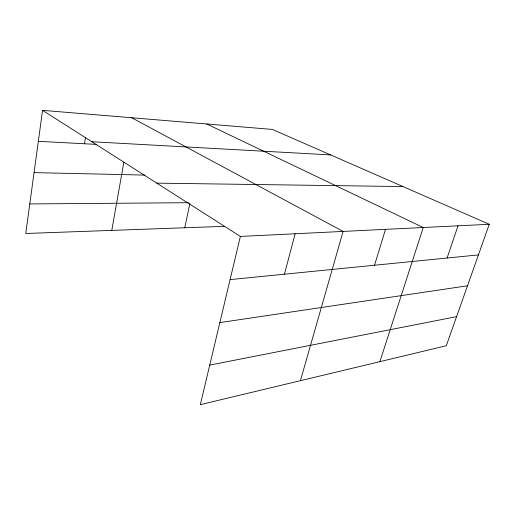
<?xml version="1.0" encoding="UTF-8"?>
<svg xmlns="http://www.w3.org/2000/svg" width="515" height="515" viewBox="0 0 515 515"><rect width="100%" height="100%" fill="white"/><g stroke="black" fill="none" stroke-linecap="round" stroke-linejoin="round"><path stroke-width="0.77" d="M42.565 110.345L240.376 236.43L200.322 404.655L446.293 345.745L489.25 224.295L272.338 129.426L42.565 110.345L25.75 233.482L224.553 226.336M84.499 143.769L85.484 137.544M111.794 230.392L123.851 162.219M184.763 227.765L189.893 203.477M284.454 274.199L295.121 233.765M300.412 380.688L343.099 231.422L131.718 117.748M374.527 265.244L385.497 229.355M379.883 361.652L423.233 227.514L206.663 123.973M447.084 258.028L458.009 225.815M209.74 365.09L456.58 316.654M219.86 322.609L467.504 285.78M230.096 279.606L478.422 254.906M240.376 236.43L489.25 224.295M29.786 203.934L188.451 202.704M156.779 183.14L402.981 186.565M34.061 172.615L144.915 175.094M38.329 141.329L96.453 144.393M91.805 141.728L330.617 154.912"/></g></svg>
